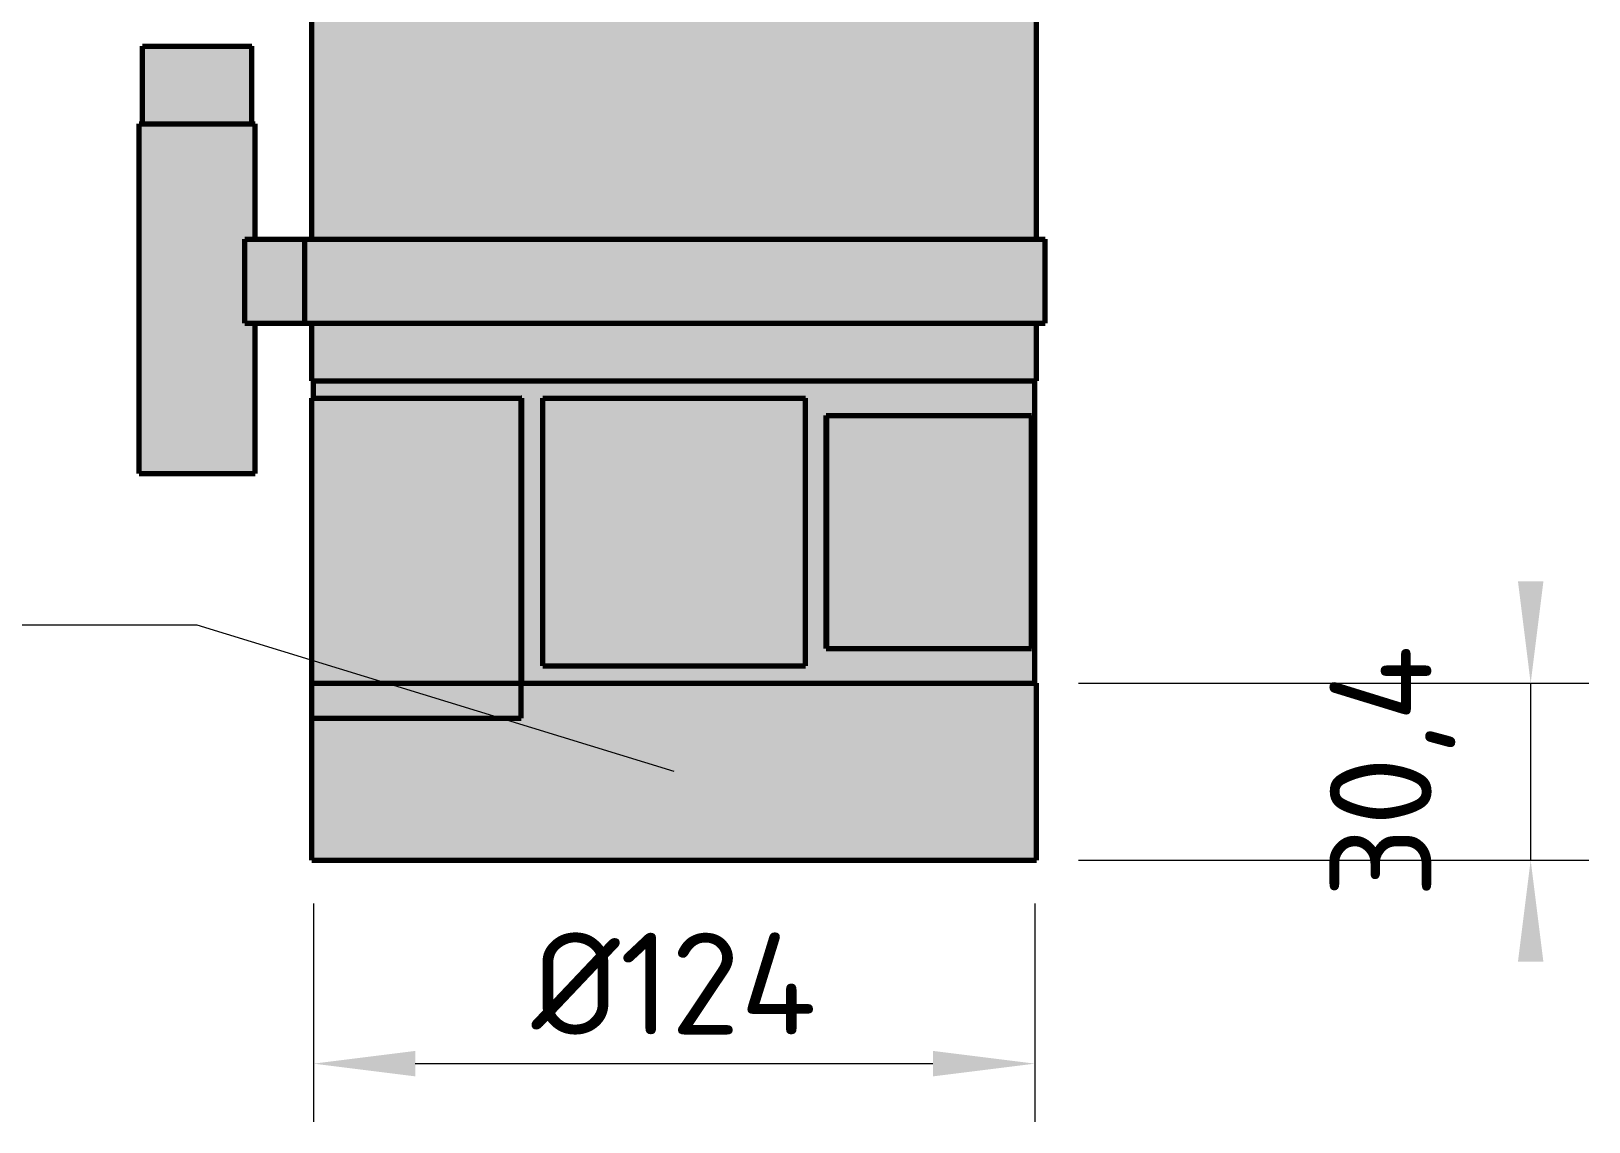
# Model space of a CAD drawing. Header units: millimetres. Extents: x 0 to 420, y 0 to 297.
# Drawn here: x 69.4 to 122.9, y 161.6 to 199.1 of the extents above; entities that cross this region are included whole.
import ezdxf

# ---------------------------------------------------------------- set-up
doc = ezdxf.new("R2010")
doc.units = ezdxf.units.MM
for name, color, linetype, lineweight in [('01-VISIBLE', 7, 'CONTINUOUS', 70), ('04-COTA', 3, 'CONTINUOUS', 18), ('08-FINA', 5, 'CONTINUOUS', 18), ('13-GRAFICA', 30, 'CONTINUOUS', 18)]:
    doc.layers.add(name, color=color, linetype=linetype, lineweight=lineweight)
doc.styles.add('ISO3098', font='isocpeur.ttf')
doc.dimstyles.new('FLAMA-IRAM', dxfattribs={"dimtxt": 3.5, "dimasz": 3.5, "dimexe": 2, "dimexo": 1.5, "dimgap": 1, "dimtad": 1, "dimdec": 1, "dimtxsty": 'ISO3098', "dimblk": 'IRAM_FLECHA', "dimblk1": 'IRAM_FLECHA', "dimblk2": 'IRAM_FLECHA', "dimcen": 2.5, "dimclrd": 256, "dimclre": 256, "dimclrt": 256, "dimazin": 3, "dimtfac": 1, "dimtmove": 0, "dimatfit": 3, "dimlwd": 18, "dimlwe": 18})

# ---------------------------------------------------------------- blocks, each defined once
blk = doc.blocks.new('IRAM_FLECHA')
blk.add_solid([(0, 0), (-1, 0.125), (-1, -0.125)])

msp = doc.modelspace()

# ---------------------------------------------------------------- hatches: boundary and pattern name
at = {"layer": '08-FINA'}
h = msp.add_hatch(color=7, dxfattribs=at)
h.dxf.hatch_style = 1
h.paths.add_polyline_path([(91.468, 173.666), (89.196, 174.782), (88.961, 174.018)])
at = {"layer": '13-GRAFICA', "true_color": 0xffffff}
h = msp.add_hatch(color=7, dxfattribs=at)
h.dxf.hatch_style = 1
h.paths.add_polyline_path([(79.078, 217.429), (103.878, 217.429), (103.878, 191.929), (79.078, 191.929)])
at = {"layer": '13-GRAFICA', "true_color": 0x202020}
h = msp.add_hatch(color=7, dxfattribs=at)
h.dxf.hatch_style = 1
h.paths.add_polyline_path([(73.078, 183.929), (73.178, 198.629), (76.978, 198.629), (77.078, 191.929), (76.678, 191.929), (76.678, 189.129), (77.078, 189.129), (77.078, 183.929)])
h = msp.add_hatch(color=7, dxfattribs=at)
h.dxf.hatch_style = 1
h.paths.add_polyline_path([(76.678, 189.129), (76.678, 191.929), (104.278, 191.929), (104.278, 189.129)])
at = {"layer": '13-GRAFICA', "true_color": 0xffffff}
h = msp.add_hatch(color=7, dxfattribs=at)
h.dxf.hatch_style = 1
h.paths.add_polyline_path([(79.078, 189.129), (103.878, 189.129), (103.878, 187.129), (79.078, 187.129)])
at = {"layer": '13-GRAFICA', "true_color": 0xb21820}
h = msp.add_hatch(color=7, dxfattribs=at)
h.dxf.hatch_style = 1
h.paths.add_polyline_path([(86.278, 176.729), (86.278, 186.529), (79.078, 186.529), (79.078, 187.129), (86.978, 187.129), (86.978, 186.529), (86.978, 177.329), (86.978, 176.729)])
h = msp.add_hatch(color=7, dxfattribs=at)
h.dxf.hatch_style = 1
h.paths.add_polyline_path([(95.978, 187.129), (95.978, 186.529), (86.978, 186.529), (86.978, 187.129)])
h = msp.add_hatch(color=7, dxfattribs=at)
h.dxf.hatch_style = 1
h.paths.add_polyline_path([(95.978, 176.729), (95.978, 177.329), (95.978, 186.529), (95.978, 187.129), (96.678, 187.129), (96.678, 185.929), (96.678, 177.929), (96.678, 176.729)])
h = msp.add_hatch(color=7, dxfattribs=at)
h.dxf.hatch_style = 1
h.paths.add_polyline_path([(103.778, 187.129), (103.778, 185.929), (96.678, 185.929), (96.678, 187.129)])
h = msp.add_hatch(color=7, dxfattribs=at)
h.dxf.hatch_style = 1
h.paths.add_polyline_path([(103.778, 176.729), (103.778, 177.929), (103.778, 185.929), (103.778, 187.129), (103.878, 187.129), (103.878, 176.729)])
at = {"layer": '13-GRAFICA', "true_color": 0xffffff}
h = msp.add_hatch(color=7, dxfattribs=at)
h.dxf.hatch_style = 1
h.paths.add_polyline_path([(78.978, 175.529), (78.978, 186.529), (86.278, 186.529), (86.278, 176.729), (81.978, 176.729), (81.978, 175.529), (81.778, 175.529), (81.778, 176.729), (80.578, 176.729), (80.578, 175.529), (80.178, 175.529), (80.178, 176.729), (79.578, 176.729), (79.578, 175.529), (79.278, 175.529), (79.278, 176.729), (79.078, 176.729), (79.078, 175.529)])
at = {"layer": '13-GRAFICA', "true_color": 0xd7beeb}
h = msp.add_hatch(color=7, dxfattribs=at)
h.dxf.hatch_style = 1
h.paths.add_polyline_path([(86.978, 177.329), (86.978, 186.529), (95.978, 186.529), (95.978, 177.329)])
at = {"layer": '13-GRAFICA', "true_color": 0xf7c8d7}
h = msp.add_hatch(color=7, dxfattribs=at)
h.dxf.hatch_style = 1
h.paths.add_polyline_path([(96.678, 177.929), (96.678, 185.929), (103.778, 185.929), (103.778, 177.929)])
at = {"layer": '13-GRAFICA', "true_color": 0xb21820}
h = msp.add_hatch(color=7, dxfattribs=at)
h.dxf.hatch_style = 1
h.paths.add_polyline_path([(96.678, 176.729), (96.678, 177.929), (103.778, 177.929), (103.778, 176.729)])
h = msp.add_hatch(color=7, dxfattribs=at)
h.dxf.hatch_style = 1
h.paths.add_polyline_path([(86.978, 176.729), (86.978, 177.329), (95.978, 177.329), (95.978, 176.729)])
at = {"layer": '13-GRAFICA', "true_color": 0xffd200}
h = msp.add_hatch(color=7, dxfattribs=at)
h.dxf.hatch_style = 1
h.paths.add_polyline_path([(79.078, 170.629), (79.078, 176.729), (79.278, 176.729), (79.278, 175.529), (79.578, 175.529), (79.578, 176.729), (80.178, 176.729), (80.178, 175.529), (80.578, 175.529), (80.578, 176.729), (81.778, 176.729), (81.778, 175.529), (81.978, 175.529), (81.978, 176.729), (103.878, 176.729), (103.878, 170.629)])

# ---------------------------------------------------------------- linework, layer by layer
at = {"layer": '01-VISIBLE'}
for p, q in [((79.008, 191.964), (79.008, 217.427)), ((103.928, 191.964), (103.928, 217.427)), ((73.188, 195.929), (73.188, 198.609)), ((76.948, 195.929), (76.948, 198.609)), ((73.078, 183.909), (73.078, 195.929)), ((77.058, 191.964), (77.058, 195.929)), ((76.705, 191.964), (78.765, 191.964)), ((76.705, 189.084), (76.705, 191.964)), ((78.765, 189.084), (78.765, 191.964)), ((104.228, 189.084), (104.228, 191.964)), ((76.705, 189.084), (78.765, 189.084)), ((77.058, 183.909), (77.058, 189.084)), ((79.008, 187.103), (79.008, 189.084)), ((103.928, 187.103), (103.928, 189.084)), ((79.068, 186.503), (79.068, 187.103)), ((103.868, 176.703), (103.868, 187.103)), ((79.008, 175.503), (79.008, 186.503)), ((86.212, 175.503), (86.212, 186.503)), ((86.237, 186.503), (86.212, 186.503)), ((86.237, 176.703), (86.237, 186.503)), ((86.951, 177.303), (86.951, 186.503)), ((95.985, 177.303), (95.985, 186.503)), ((96.699, 185.903), (96.724, 185.903)), ((96.699, 177.903), (96.699, 185.903)), ((96.724, 177.903), (96.724, 185.903)), ((103.753, 177.903), (103.753, 185.903)), ((96.699, 177.903), (96.724, 177.903)), ((79.008, 170.629), (79.008, 176.703)), ((103.928, 170.629), (103.928, 176.703))]:
    msp.add_line(p, q, dxfattribs=at)
for points in [[(73.188, 198.609), (73.29, 198.609), (73.391, 198.609), (73.493, 198.609), (73.594, 198.609), (73.696, 198.609), (73.798, 198.609), (73.899, 198.609), (74.001, 198.609), (74.103, 198.609), (74.204, 198.609), (74.306, 198.609), (74.407, 198.609), (74.509, 198.609), (74.611, 198.609), (74.712, 198.609), (74.814, 198.609), (74.916, 198.609), (75.017, 198.609), (75.119, 198.609), (75.22, 198.609), (75.322, 198.609), (75.424, 198.609), (75.525, 198.609), (75.627, 198.609), (75.729, 198.609), (75.83, 198.609), (75.932, 198.609), (76.033, 198.609), (76.135, 198.609), (76.237, 198.609), (76.338, 198.609), (76.44, 198.609), (76.542, 198.609), (76.643, 198.609), (76.745, 198.609), (76.846, 198.609), (76.948, 198.609)], [(73.078, 195.929), (73.18, 195.929), (73.282, 195.929), (73.384, 195.929), (73.486, 195.929), (73.588, 195.929), (73.69, 195.929), (73.792, 195.929), (73.894, 195.929), (73.996, 195.929), (74.099, 195.929), (74.201, 195.929), (74.303, 195.929), (74.405, 195.929), (74.507, 195.929), (74.609, 195.929), (74.711, 195.929), (74.813, 195.929), (74.915, 195.929), (75.017, 195.929), (75.119, 195.929), (75.221, 195.929), (75.323, 195.929), (75.425, 195.929), (75.527, 195.929), (75.629, 195.929), (75.731, 195.929), (75.833, 195.929), (75.935, 195.929), (76.037, 195.929), (76.14, 195.929), (76.242, 195.929), (76.344, 195.929), (76.446, 195.929), (76.548, 195.929), (76.65, 195.929), (76.752, 195.929), (76.854, 195.929), (76.956, 195.929), (77.058, 195.929)], [(78.765, 191.964), (78.865, 191.964), (78.965, 191.964), (79.065, 191.964), (79.166, 191.964), (79.266, 191.964), (79.366, 191.964), (79.466, 191.964), (79.567, 191.964), (79.667, 191.964), (79.767, 191.964), (79.867, 191.964), (79.968, 191.964), (80.068, 191.964), (80.168, 191.964), (80.268, 191.964), (80.369, 191.964), (80.469, 191.964), (80.569, 191.964), (80.669, 191.964), (80.77, 191.964), (80.87, 191.964), (80.97, 191.964), (81.07, 191.964), (81.171, 191.964), (81.271, 191.964), (81.371, 191.964), (81.471, 191.964), (81.572, 191.964), (81.672, 191.964), (81.772, 191.964), (81.872, 191.964), (81.973, 191.964), (82.073, 191.964), (82.173, 191.964), (82.273, 191.964), (82.374, 191.964), (82.474, 191.964), (82.574, 191.964), (82.674, 191.964), (82.775, 191.964), (82.875, 191.964), (82.975, 191.964), (83.075, 191.964), (83.176, 191.964), (83.276, 191.964), (83.376, 191.964), (83.476, 191.964), (83.577, 191.964), (83.677, 191.964), (83.777, 191.964), (83.877, 191.964), (83.978, 191.964), (84.078, 191.964), (84.178, 191.964), (84.278, 191.964), (84.379, 191.964), (84.479, 191.964), (84.579, 191.964), (84.679, 191.964), (84.78, 191.964), (84.88, 191.964), (84.98, 191.964), (85.08, 191.964), (85.181, 191.964), (85.281, 191.964), (85.381, 191.964), (85.481, 191.964), (85.582, 191.964), (85.682, 191.964), (85.782, 191.964), (85.882, 191.964), (85.983, 191.964), (86.083, 191.964), (86.183, 191.964), (86.283, 191.964), (86.384, 191.964), (86.484, 191.964), (86.584, 191.964), (86.684, 191.964), (86.785, 191.964), (86.885, 191.964), (86.985, 191.964), (87.085, 191.964), (87.186, 191.964), (87.286, 191.964), (87.386, 191.964), (87.486, 191.964), (87.587, 191.964), (87.687, 191.964), (87.787, 191.964), (87.887, 191.964), (87.988, 191.964), (88.088, 191.964), (88.188, 191.964), (88.288, 191.964), (88.389, 191.964), (88.489, 191.964), (88.589, 191.964), (88.689, 191.964), (88.79, 191.964), (88.89, 191.964), (88.99, 191.964), (89.09, 191.964), (89.191, 191.964), (89.291, 191.964), (89.391, 191.964), (89.491, 191.964), (89.592, 191.964), (89.692, 191.964), (89.792, 191.964), (89.892, 191.964), (89.993, 191.964), (90.093, 191.964), (90.193, 191.964), (90.293, 191.964), (90.394, 191.964), (90.494, 191.964), (90.594, 191.964), (90.694, 191.964), (90.795, 191.964), (90.895, 191.964), (90.995, 191.964), (91.095, 191.964), (91.196, 191.964), (91.296, 191.964), (91.396, 191.964), (91.496, 191.964), (91.597, 191.964), (91.697, 191.964), (91.797, 191.964), (91.897, 191.964), (91.998, 191.964), (92.098, 191.964), (92.198, 191.964), (92.298, 191.964), (92.399, 191.964), (92.499, 191.964), (92.599, 191.964), (92.699, 191.964), (92.8, 191.964), (92.9, 191.964), (93, 191.964), (93.1, 191.964), (93.201, 191.964), (93.301, 191.964), (93.401, 191.964), (93.501, 191.964), (93.602, 191.964), (93.702, 191.964), (93.802, 191.964), (93.902, 191.964), (94.003, 191.964), (94.103, 191.964), (94.203, 191.964), (94.303, 191.964), (94.404, 191.964), (94.504, 191.964), (94.604, 191.964), (94.704, 191.964), (94.805, 191.964), (94.905, 191.964), (95.005, 191.964), (95.105, 191.964), (95.206, 191.964), (95.306, 191.964), (95.406, 191.964), (95.506, 191.964), (95.607, 191.964), (95.707, 191.964), (95.807, 191.964), (95.907, 191.964), (96.008, 191.964), (96.108, 191.964), (96.208, 191.964), (96.308, 191.964), (96.409, 191.964), (96.509, 191.964), (96.609, 191.964), (96.709, 191.964), (96.81, 191.964), (96.91, 191.964), (97.01, 191.964), (97.11, 191.964), (97.211, 191.964), (97.311, 191.964), (97.411, 191.964), (97.511, 191.964), (97.612, 191.964), (97.712, 191.964), (97.812, 191.964), (97.912, 191.964), (98.013, 191.964), (98.113, 191.964), (98.213, 191.964), (98.313, 191.964), (98.414, 191.964), (98.514, 191.964), (98.614, 191.964), (98.714, 191.964), (98.815, 191.964), (98.915, 191.964), (99.015, 191.964), (99.115, 191.964), (99.216, 191.964), (99.316, 191.964), (99.416, 191.964), (99.516, 191.964), (99.617, 191.964), (99.717, 191.964), (99.817, 191.964), (99.917, 191.964), (100.018, 191.964), (100.118, 191.964), (100.218, 191.964), (100.318, 191.964), (100.419, 191.964), (100.519, 191.964), (100.619, 191.964), (100.719, 191.964), (100.82, 191.964), (100.92, 191.964), (101.02, 191.964), (101.12, 191.964), (101.221, 191.964), (101.321, 191.964), (101.421, 191.964), (101.521, 191.964), (101.622, 191.964), (101.722, 191.964), (101.822, 191.964), (101.922, 191.964), (102.023, 191.964), (102.123, 191.964), (102.223, 191.964), (102.323, 191.964), (102.424, 191.964), (102.524, 191.964), (102.624, 191.964), (102.724, 191.964), (102.825, 191.964), (102.925, 191.964), (103.025, 191.964), (103.125, 191.964), (103.226, 191.964), (103.326, 191.964), (103.426, 191.964), (103.526, 191.964), (103.627, 191.964), (103.727, 191.964), (103.827, 191.964), (103.927, 191.964), (104.028, 191.964), (104.128, 191.964), (104.228, 191.964)], [(78.765, 189.084), (78.865, 189.084), (78.965, 189.084), (79.065, 189.084), (79.166, 189.084), (79.266, 189.084), (79.366, 189.084), (79.466, 189.084), (79.567, 189.084), (79.667, 189.084), (79.767, 189.084), (79.867, 189.084), (79.968, 189.084), (80.068, 189.084), (80.168, 189.084), (80.268, 189.084), (80.369, 189.084), (80.469, 189.084), (80.569, 189.084), (80.669, 189.084), (80.77, 189.084), (80.87, 189.084), (80.97, 189.084), (81.07, 189.084), (81.171, 189.084), (81.271, 189.084), (81.371, 189.084), (81.471, 189.084), (81.572, 189.084), (81.672, 189.084), (81.772, 189.084), (81.872, 189.084), (81.973, 189.084), (82.073, 189.084), (82.173, 189.084), (82.273, 189.084), (82.374, 189.084), (82.474, 189.084), (82.574, 189.084), (82.674, 189.084), (82.775, 189.084), (82.875, 189.084), (82.975, 189.084), (83.075, 189.084), (83.176, 189.084), (83.276, 189.084), (83.376, 189.084), (83.476, 189.084), (83.577, 189.084), (83.677, 189.084), (83.777, 189.084), (83.877, 189.084), (83.978, 189.084), (84.078, 189.084), (84.178, 189.084), (84.278, 189.084), (84.379, 189.084), (84.479, 189.084), (84.579, 189.084), (84.679, 189.084), (84.78, 189.084), (84.88, 189.084), (84.98, 189.084), (85.08, 189.084), (85.181, 189.084), (85.281, 189.084), (85.381, 189.084), (85.481, 189.084), (85.582, 189.084), (85.682, 189.084), (85.782, 189.084), (85.882, 189.084), (85.983, 189.084), (86.083, 189.084), (86.183, 189.084), (86.283, 189.084), (86.384, 189.084), (86.484, 189.084), (86.584, 189.084), (86.684, 189.084), (86.785, 189.084), (86.885, 189.084), (86.985, 189.084), (87.085, 189.084), (87.186, 189.084), (87.286, 189.084), (87.386, 189.084), (87.486, 189.084), (87.587, 189.084), (87.687, 189.084), (87.787, 189.084), (87.887, 189.084), (87.988, 189.084), (88.088, 189.084), (88.188, 189.084), (88.288, 189.084), (88.389, 189.084), (88.489, 189.084), (88.589, 189.084), (88.689, 189.084), (88.79, 189.084), (88.89, 189.084), (88.99, 189.084), (89.09, 189.084), (89.191, 189.084), (89.291, 189.084), (89.391, 189.084), (89.491, 189.084), (89.592, 189.084), (89.692, 189.084), (89.792, 189.084), (89.892, 189.084), (89.993, 189.084), (90.093, 189.084), (90.193, 189.084), (90.293, 189.084), (90.394, 189.084), (90.494, 189.084), (90.594, 189.084), (90.694, 189.084), (90.795, 189.084), (90.895, 189.084), (90.995, 189.084), (91.095, 189.084), (91.196, 189.084), (91.296, 189.084), (91.396, 189.084), (91.496, 189.084), (91.597, 189.084), (91.697, 189.084), (91.797, 189.084), (91.897, 189.084), (91.998, 189.084), (92.098, 189.084), (92.198, 189.084), (92.298, 189.084), (92.399, 189.084), (92.499, 189.084), (92.599, 189.084), (92.699, 189.084), (92.8, 189.084), (92.9, 189.084), (93, 189.084), (93.1, 189.084), (93.201, 189.084), (93.301, 189.084), (93.401, 189.084), (93.501, 189.084), (93.602, 189.084), (93.702, 189.084), (93.802, 189.084), (93.902, 189.084), (94.003, 189.084), (94.103, 189.084), (94.203, 189.084), (94.303, 189.084), (94.404, 189.084), (94.504, 189.084), (94.604, 189.084), (94.704, 189.084), (94.805, 189.084), (94.905, 189.084), (95.005, 189.084), (95.105, 189.084), (95.206, 189.084), (95.306, 189.084), (95.406, 189.084), (95.506, 189.084), (95.607, 189.084), (95.707, 189.084), (95.807, 189.084), (95.907, 189.084), (96.008, 189.084), (96.108, 189.084), (96.208, 189.084), (96.308, 189.084), (96.409, 189.084), (96.509, 189.084), (96.609, 189.084), (96.709, 189.084), (96.81, 189.084), (96.91, 189.084), (97.01, 189.084), (97.11, 189.084), (97.211, 189.084), (97.311, 189.084), (97.411, 189.084), (97.511, 189.084), (97.612, 189.084), (97.712, 189.084), (97.812, 189.084), (97.912, 189.084), (98.013, 189.084), (98.113, 189.084), (98.213, 189.084), (98.313, 189.084), (98.414, 189.084), (98.514, 189.084), (98.614, 189.084), (98.714, 189.084), (98.815, 189.084), (98.915, 189.084), (99.015, 189.084), (99.115, 189.084), (99.216, 189.084), (99.316, 189.084), (99.416, 189.084), (99.516, 189.084), (99.617, 189.084), (99.717, 189.084), (99.817, 189.084), (99.917, 189.084), (100.018, 189.084), (100.118, 189.084), (100.218, 189.084), (100.318, 189.084), (100.419, 189.084), (100.519, 189.084), (100.619, 189.084), (100.719, 189.084), (100.82, 189.084), (100.92, 189.084), (101.02, 189.084), (101.12, 189.084), (101.221, 189.084), (101.321, 189.084), (101.421, 189.084), (101.521, 189.084), (101.622, 189.084), (101.722, 189.084), (101.822, 189.084), (101.922, 189.084), (102.023, 189.084), (102.123, 189.084), (102.223, 189.084), (102.323, 189.084), (102.424, 189.084), (102.524, 189.084), (102.624, 189.084), (102.724, 189.084), (102.825, 189.084), (102.925, 189.084), (103.025, 189.084), (103.125, 189.084), (103.226, 189.084), (103.326, 189.084), (103.426, 189.084), (103.526, 189.084), (103.627, 189.084), (103.727, 189.084), (103.827, 189.084), (103.927, 189.084), (104.028, 189.084), (104.128, 189.084), (104.228, 189.084)], [(79.008, 187.103), (79.108, 187.103), (79.208, 187.103), (79.308, 187.103), (79.408, 187.103), (79.508, 187.103), (79.608, 187.103), (79.709, 187.103), (79.809, 187.103), (79.909, 187.103), (80.009, 187.103), (80.109, 187.103), (80.209, 187.103), (80.309, 187.103), (80.409, 187.103), (80.509, 187.103), (80.609, 187.103), (80.709, 187.103), (80.809, 187.103), (80.91, 187.103), (81.01, 187.103), (81.11, 187.103), (81.21, 187.103), (81.31, 187.103), (81.41, 187.103), (81.51, 187.103), (81.61, 187.103), (81.71, 187.103), (81.81, 187.103), (81.91, 187.103), (82.01, 187.103), (82.11, 187.103), (82.211, 187.103), (82.311, 187.103), (82.411, 187.103), (82.511, 187.103), (82.611, 187.103), (82.711, 187.103), (82.811, 187.103), (82.911, 187.103), (83.011, 187.103), (83.111, 187.103), (83.211, 187.103), (83.311, 187.103), (83.412, 187.103), (83.512, 187.103), (83.612, 187.103), (83.712, 187.103), (83.812, 187.103), (83.912, 187.103), (84.012, 187.103), (84.112, 187.103), (84.212, 187.103), (84.312, 187.103), (84.412, 187.103), (84.512, 187.103), (84.612, 187.103), (84.713, 187.103), (84.813, 187.103), (84.913, 187.103), (85.013, 187.103), (85.113, 187.103), (85.213, 187.103), (85.313, 187.103), (85.413, 187.103), (85.513, 187.103), (85.613, 187.103), (85.713, 187.103), (85.813, 187.103), (85.914, 187.103), (86.014, 187.103), (86.114, 187.103), (86.214, 187.103), (86.314, 187.103), (86.414, 187.103), (86.514, 187.103), (86.614, 187.103), (86.714, 187.103), (86.814, 187.103), (86.914, 187.103), (87.014, 187.103), (87.115, 187.103), (87.215, 187.103), (87.315, 187.103), (87.415, 187.103), (87.515, 187.103), (87.615, 187.103), (87.715, 187.103), (87.815, 187.103), (87.915, 187.103), (88.015, 187.103), (88.115, 187.103), (88.215, 187.103), (88.315, 187.103), (88.416, 187.103), (88.516, 187.103), (88.616, 187.103), (88.716, 187.103), (88.816, 187.103), (88.916, 187.103), (89.016, 187.103), (89.116, 187.103), (89.216, 187.103), (89.316, 187.103), (89.416, 187.103), (89.516, 187.103), (89.617, 187.103), (89.717, 187.103), (89.817, 187.103), (89.917, 187.103), (90.017, 187.103), (90.117, 187.103), (90.217, 187.103), (90.317, 187.103), (90.417, 187.103), (90.517, 187.103), (90.617, 187.103), (90.717, 187.103), (90.817, 187.103), (90.918, 187.103), (91.018, 187.103), (91.118, 187.103), (91.218, 187.103), (91.318, 187.103), (91.418, 187.103), (91.518, 187.103), (91.618, 187.103), (91.718, 187.103), (91.818, 187.103), (91.918, 187.103), (92.018, 187.103), (92.119, 187.103), (92.219, 187.103), (92.319, 187.103), (92.419, 187.103), (92.519, 187.103), (92.619, 187.103), (92.719, 187.103), (92.819, 187.103), (92.919, 187.103), (93.019, 187.103), (93.119, 187.103), (93.219, 187.103), (93.319, 187.103), (93.42, 187.103), (93.52, 187.103), (93.62, 187.103), (93.72, 187.103), (93.82, 187.103), (93.92, 187.103), (94.02, 187.103), (94.12, 187.103), (94.22, 187.103), (94.32, 187.103), (94.42, 187.103), (94.52, 187.103), (94.621, 187.103), (94.721, 187.103), (94.821, 187.103), (94.921, 187.103), (95.021, 187.103), (95.121, 187.103), (95.221, 187.103), (95.321, 187.103), (95.421, 187.103), (95.521, 187.103), (95.621, 187.103), (95.721, 187.103), (95.821, 187.103), (95.922, 187.103), (96.022, 187.103), (96.122, 187.103), (96.222, 187.103), (96.322, 187.103), (96.422, 187.103), (96.522, 187.103), (96.622, 187.103), (96.722, 187.103), (96.822, 187.103), (96.922, 187.103), (97.022, 187.103), (97.123, 187.103), (97.223, 187.103), (97.323, 187.103), (97.423, 187.103), (97.523, 187.103), (97.623, 187.103), (97.723, 187.103), (97.823, 187.103), (97.923, 187.103), (98.023, 187.103), (98.123, 187.103), (98.223, 187.103), (98.324, 187.103), (98.424, 187.103), (98.524, 187.103), (98.624, 187.103), (98.724, 187.103), (98.824, 187.103), (98.924, 187.103), (99.024, 187.103), (99.124, 187.103), (99.224, 187.103), (99.324, 187.103), (99.424, 187.103), (99.524, 187.103), (99.625, 187.103), (99.725, 187.103), (99.825, 187.103), (99.925, 187.103), (100.025, 187.103), (100.125, 187.103), (100.225, 187.103), (100.325, 187.103), (100.425, 187.103), (100.525, 187.103), (100.625, 187.103), (100.725, 187.103), (100.826, 187.103), (100.926, 187.103), (101.026, 187.103), (101.126, 187.103), (101.226, 187.103), (101.326, 187.103), (101.426, 187.103), (101.526, 187.103), (101.626, 187.103), (101.726, 187.103), (101.826, 187.103), (101.926, 187.103), (102.026, 187.103), (102.127, 187.103), (102.227, 187.103), (102.327, 187.103), (102.427, 187.103), (102.527, 187.103), (102.627, 187.103), (102.727, 187.103), (102.827, 187.103), (102.927, 187.103), (103.027, 187.103), (103.127, 187.103), (103.227, 187.103), (103.328, 187.103), (103.428, 187.103), (103.528, 187.103), (103.628, 187.103), (103.728, 187.103), (103.828, 187.103), (103.928, 187.103)], [(79.008, 186.503), (79.108, 186.503), (79.208, 186.503), (79.308, 186.503), (79.408, 186.503), (79.508, 186.503), (79.608, 186.503), (79.708, 186.503), (79.808, 186.503), (79.908, 186.503), (80.009, 186.503), (80.109, 186.503), (80.209, 186.503), (80.309, 186.503), (80.409, 186.503), (80.509, 186.503), (80.609, 186.503), (80.709, 186.503), (80.809, 186.503), (80.909, 186.503), (81.009, 186.503), (81.109, 186.503), (81.209, 186.503), (81.309, 186.503), (81.409, 186.503), (81.509, 186.503), (81.609, 186.503), (81.709, 186.503), (81.809, 186.503), (81.91, 186.503), (82.01, 186.503), (82.11, 186.503), (82.21, 186.503), (82.31, 186.503), (82.41, 186.503), (82.51, 186.503), (82.61, 186.503), (82.71, 186.503), (82.81, 186.503), (82.91, 186.503), (83.01, 186.503), (83.11, 186.503), (83.21, 186.503), (83.31, 186.503), (83.41, 186.503), (83.51, 186.503), (83.61, 186.503), (83.71, 186.503), (83.811, 186.503), (83.911, 186.503), (84.011, 186.503), (84.111, 186.503), (84.211, 186.503), (84.311, 186.503), (84.411, 186.503), (84.511, 186.503), (84.611, 186.503), (84.711, 186.503), (84.811, 186.503), (84.911, 186.503), (85.011, 186.503), (85.111, 186.503), (85.211, 186.503), (85.311, 186.503), (85.411, 186.503), (85.511, 186.503), (85.611, 186.503), (85.711, 186.503), (85.812, 186.503), (85.912, 186.503), (86.012, 186.503), (86.112, 186.503), (86.212, 186.503)], [(86.951, 186.503), (87.051, 186.503), (87.152, 186.503), (87.252, 186.503), (87.353, 186.503), (87.453, 186.503), (87.553, 186.503), (87.654, 186.503), (87.754, 186.503), (87.854, 186.503), (87.955, 186.503), (88.055, 186.503), (88.156, 186.503), (88.256, 186.503), (88.356, 186.503), (88.457, 186.503), (88.557, 186.503), (88.657, 186.503), (88.758, 186.503), (88.858, 186.503), (88.959, 186.503), (89.059, 186.503), (89.159, 186.503), (89.26, 186.503), (89.36, 186.503), (89.46, 186.503), (89.561, 186.503), (89.661, 186.503), (89.762, 186.503), (89.862, 186.503), (89.962, 186.503), (90.063, 186.503), (90.163, 186.503), (90.263, 186.503), (90.364, 186.503), (90.464, 186.503), (90.565, 186.503), (90.665, 186.503), (90.765, 186.503), (90.866, 186.503), (90.966, 186.503), (91.066, 186.503), (91.167, 186.503), (91.267, 186.503), (91.368, 186.503), (91.468, 186.503), (91.568, 186.503), (91.669, 186.503), (91.769, 186.503), (91.87, 186.503), (91.97, 186.503), (92.07, 186.503), (92.171, 186.503), (92.271, 186.503), (92.371, 186.503), (92.472, 186.503), (92.572, 186.503), (92.673, 186.503), (92.773, 186.503), (92.873, 186.503), (92.974, 186.503), (93.074, 186.503), (93.174, 186.503), (93.275, 186.503), (93.375, 186.503), (93.476, 186.503), (93.576, 186.503), (93.676, 186.503), (93.777, 186.503), (93.877, 186.503), (93.977, 186.503), (94.078, 186.503), (94.178, 186.503), (94.279, 186.503), (94.379, 186.503), (94.479, 186.503), (94.58, 186.503), (94.68, 186.503), (94.78, 186.503), (94.881, 186.503), (94.981, 186.503), (95.082, 186.503), (95.182, 186.503), (95.282, 186.503), (95.383, 186.503), (95.483, 186.503), (95.583, 186.503), (95.684, 186.503), (95.784, 186.503), (95.885, 186.503), (95.985, 186.503)], [(96.724, 185.903), (96.825, 185.903), (96.925, 185.903), (97.025, 185.903), (97.126, 185.903), (97.226, 185.903), (97.327, 185.903), (97.427, 185.903), (97.528, 185.903), (97.628, 185.903), (97.728, 185.903), (97.829, 185.903), (97.929, 185.903), (98.03, 185.903), (98.13, 185.903), (98.231, 185.903), (98.331, 185.903), (98.431, 185.903), (98.532, 185.903), (98.632, 185.903), (98.733, 185.903), (98.833, 185.903), (98.933, 185.903), (99.034, 185.903), (99.134, 185.903), (99.235, 185.903), (99.335, 185.903), (99.436, 185.903), (99.536, 185.903), (99.636, 185.903), (99.737, 185.903), (99.837, 185.903), (99.938, 185.903), (100.038, 185.903), (100.138, 185.903), (100.239, 185.903), (100.339, 185.903), (100.44, 185.903), (100.54, 185.903), (100.641, 185.903), (100.741, 185.903), (100.841, 185.903), (100.942, 185.903), (101.042, 185.903), (101.143, 185.903), (101.243, 185.903), (101.343, 185.903), (101.444, 185.903), (101.544, 185.903), (101.645, 185.903), (101.745, 185.903), (101.846, 185.903), (101.946, 185.903), (102.046, 185.903), (102.147, 185.903), (102.247, 185.903), (102.348, 185.903), (102.448, 185.903), (102.548, 185.903), (102.649, 185.903), (102.749, 185.903), (102.85, 185.903), (102.95, 185.903), (103.051, 185.903), (103.151, 185.903), (103.251, 185.903), (103.352, 185.903), (103.452, 185.903), (103.553, 185.903), (103.653, 185.903), (103.753, 185.903)], [(73.078, 183.909), (73.18, 183.909), (73.282, 183.909), (73.384, 183.909), (73.486, 183.909), (73.588, 183.909), (73.69, 183.909), (73.792, 183.909), (73.894, 183.909), (73.996, 183.909), (74.099, 183.909), (74.201, 183.909), (74.303, 183.909), (74.405, 183.909), (74.507, 183.909), (74.609, 183.909), (74.711, 183.909), (74.813, 183.909), (74.915, 183.909), (75.017, 183.909), (75.119, 183.909), (75.221, 183.909), (75.323, 183.909), (75.425, 183.909), (75.527, 183.909), (75.629, 183.909), (75.731, 183.909), (75.833, 183.909), (75.935, 183.909), (76.037, 183.909), (76.14, 183.909), (76.242, 183.909), (76.344, 183.909), (76.446, 183.909), (76.548, 183.909), (76.65, 183.909), (76.752, 183.909), (76.854, 183.909), (76.956, 183.909), (77.058, 183.909)], [(96.724, 177.903), (96.825, 177.903), (96.925, 177.903), (97.025, 177.903), (97.126, 177.903), (97.226, 177.903), (97.327, 177.903), (97.427, 177.903), (97.528, 177.903), (97.628, 177.903), (97.728, 177.903), (97.829, 177.903), (97.929, 177.903), (98.03, 177.903), (98.13, 177.903), (98.231, 177.903), (98.331, 177.903), (98.431, 177.903), (98.532, 177.903), (98.632, 177.903), (98.733, 177.903), (98.833, 177.903), (98.933, 177.903), (99.034, 177.903), (99.134, 177.903), (99.235, 177.903), (99.335, 177.903), (99.436, 177.903), (99.536, 177.903), (99.636, 177.903), (99.737, 177.903), (99.837, 177.903), (99.938, 177.903), (100.038, 177.903), (100.138, 177.903), (100.239, 177.903), (100.339, 177.903), (100.44, 177.903), (100.54, 177.903), (100.641, 177.903), (100.741, 177.903), (100.841, 177.903), (100.942, 177.903), (101.042, 177.903), (101.143, 177.903), (101.243, 177.903), (101.343, 177.903), (101.444, 177.903), (101.544, 177.903), (101.645, 177.903), (101.745, 177.903), (101.846, 177.903), (101.946, 177.903), (102.046, 177.903), (102.147, 177.903), (102.247, 177.903), (102.348, 177.903), (102.448, 177.903), (102.548, 177.903), (102.649, 177.903), (102.749, 177.903), (102.85, 177.903), (102.95, 177.903), (103.051, 177.903), (103.151, 177.903), (103.251, 177.903), (103.352, 177.903), (103.452, 177.903), (103.553, 177.903), (103.653, 177.903), (103.753, 177.903)], [(86.951, 177.303), (87.051, 177.303), (87.152, 177.303), (87.252, 177.303), (87.353, 177.303), (87.453, 177.303), (87.553, 177.303), (87.654, 177.303), (87.754, 177.303), (87.854, 177.303), (87.955, 177.303), (88.055, 177.303), (88.156, 177.303), (88.256, 177.303), (88.356, 177.303), (88.457, 177.303), (88.557, 177.303), (88.657, 177.303), (88.758, 177.303), (88.858, 177.303), (88.959, 177.303), (89.059, 177.303), (89.159, 177.303), (89.26, 177.303), (89.36, 177.303), (89.46, 177.303), (89.561, 177.303), (89.661, 177.303), (89.762, 177.303), (89.862, 177.303), (89.962, 177.303), (90.063, 177.303), (90.163, 177.303), (90.263, 177.303), (90.364, 177.303), (90.464, 177.303), (90.565, 177.303), (90.665, 177.303), (90.765, 177.303), (90.866, 177.303), (90.966, 177.303), (91.066, 177.303), (91.167, 177.303), (91.267, 177.303), (91.368, 177.303), (91.468, 177.303), (91.568, 177.303), (91.669, 177.303), (91.769, 177.303), (91.87, 177.303), (91.97, 177.303), (92.07, 177.303), (92.171, 177.303), (92.271, 177.303), (92.371, 177.303), (92.472, 177.303), (92.572, 177.303), (92.673, 177.303), (92.773, 177.303), (92.873, 177.303), (92.974, 177.303), (93.074, 177.303), (93.174, 177.303), (93.275, 177.303), (93.375, 177.303), (93.476, 177.303), (93.576, 177.303), (93.676, 177.303), (93.777, 177.303), (93.877, 177.303), (93.977, 177.303), (94.078, 177.303), (94.178, 177.303), (94.279, 177.303), (94.379, 177.303), (94.479, 177.303), (94.58, 177.303), (94.68, 177.303), (94.78, 177.303), (94.881, 177.303), (94.981, 177.303), (95.082, 177.303), (95.182, 177.303), (95.282, 177.303), (95.383, 177.303), (95.483, 177.303), (95.583, 177.303), (95.684, 177.303), (95.784, 177.303), (95.885, 177.303), (95.985, 177.303)], [(79.008, 176.703), (79.108, 176.703), (79.208, 176.703), (79.308, 176.703), (79.408, 176.703), (79.508, 176.703), (79.608, 176.703), (79.709, 176.703), (79.809, 176.703), (79.909, 176.703), (80.009, 176.703), (80.109, 176.703), (80.209, 176.703), (80.309, 176.703), (80.409, 176.703), (80.509, 176.703), (80.609, 176.703), (80.709, 176.703), (80.809, 176.703), (80.91, 176.703), (81.01, 176.703), (81.11, 176.703), (81.21, 176.703), (81.31, 176.703), (81.41, 176.703), (81.51, 176.703), (81.61, 176.703), (81.71, 176.703), (81.81, 176.703), (81.91, 176.703), (82.01, 176.703), (82.11, 176.703), (82.211, 176.703), (82.311, 176.703), (82.411, 176.703), (82.511, 176.703), (82.611, 176.703), (82.711, 176.703), (82.811, 176.703), (82.911, 176.703), (83.011, 176.703), (83.111, 176.703), (83.211, 176.703), (83.311, 176.703), (83.412, 176.703), (83.512, 176.703), (83.612, 176.703), (83.712, 176.703), (83.812, 176.703), (83.912, 176.703), (84.012, 176.703), (84.112, 176.703), (84.212, 176.703), (84.312, 176.703), (84.412, 176.703), (84.512, 176.703), (84.612, 176.703), (84.713, 176.703), (84.813, 176.703), (84.913, 176.703), (85.013, 176.703), (85.113, 176.703), (85.213, 176.703), (85.313, 176.703), (85.413, 176.703), (85.513, 176.703), (85.613, 176.703), (85.713, 176.703), (85.813, 176.703), (85.914, 176.703), (86.014, 176.703), (86.114, 176.703), (86.214, 176.703), (86.314, 176.703), (86.414, 176.703), (86.514, 176.703), (86.614, 176.703), (86.714, 176.703), (86.814, 176.703), (86.914, 176.703), (87.014, 176.703), (87.115, 176.703), (87.215, 176.703), (87.315, 176.703), (87.415, 176.703), (87.515, 176.703), (87.615, 176.703), (87.715, 176.703), (87.815, 176.703), (87.915, 176.703), (88.015, 176.703), (88.115, 176.703), (88.215, 176.703), (88.315, 176.703), (88.416, 176.703), (88.516, 176.703), (88.616, 176.703), (88.716, 176.703), (88.816, 176.703), (88.916, 176.703), (89.016, 176.703), (89.116, 176.703), (89.216, 176.703), (89.316, 176.703), (89.416, 176.703), (89.516, 176.703), (89.617, 176.703), (89.717, 176.703), (89.817, 176.703), (89.917, 176.703), (90.017, 176.703), (90.117, 176.703), (90.217, 176.703), (90.317, 176.703), (90.417, 176.703), (90.517, 176.703), (90.617, 176.703), (90.717, 176.703), (90.817, 176.703), (90.918, 176.703), (91.018, 176.703), (91.118, 176.703), (91.218, 176.703), (91.318, 176.703), (91.418, 176.703), (91.518, 176.703), (91.618, 176.703), (91.718, 176.703), (91.818, 176.703), (91.918, 176.703), (92.018, 176.703), (92.119, 176.703), (92.219, 176.703), (92.319, 176.703), (92.419, 176.703), (92.519, 176.703), (92.619, 176.703), (92.719, 176.703), (92.819, 176.703), (92.919, 176.703), (93.019, 176.703), (93.119, 176.703), (93.219, 176.703), (93.319, 176.703), (93.42, 176.703), (93.52, 176.703), (93.62, 176.703), (93.72, 176.703), (93.82, 176.703), (93.92, 176.703), (94.02, 176.703), (94.12, 176.703), (94.22, 176.703), (94.32, 176.703), (94.42, 176.703), (94.52, 176.703), (94.621, 176.703), (94.721, 176.703), (94.821, 176.703), (94.921, 176.703), (95.021, 176.703), (95.121, 176.703), (95.221, 176.703), (95.321, 176.703), (95.421, 176.703), (95.521, 176.703), (95.621, 176.703), (95.721, 176.703), (95.821, 176.703), (95.922, 176.703), (96.022, 176.703), (96.122, 176.703), (96.222, 176.703), (96.322, 176.703), (96.422, 176.703), (96.522, 176.703), (96.622, 176.703), (96.722, 176.703), (96.822, 176.703), (96.922, 176.703), (97.022, 176.703), (97.123, 176.703), (97.223, 176.703), (97.323, 176.703), (97.423, 176.703), (97.523, 176.703), (97.623, 176.703), (97.723, 176.703), (97.823, 176.703), (97.923, 176.703), (98.023, 176.703), (98.123, 176.703), (98.223, 176.703), (98.324, 176.703), (98.424, 176.703), (98.524, 176.703), (98.624, 176.703), (98.724, 176.703), (98.824, 176.703), (98.924, 176.703), (99.024, 176.703), (99.124, 176.703), (99.224, 176.703), (99.324, 176.703), (99.424, 176.703), (99.524, 176.703), (99.625, 176.703), (99.725, 176.703), (99.825, 176.703), (99.925, 176.703), (100.025, 176.703), (100.125, 176.703), (100.225, 176.703), (100.325, 176.703), (100.425, 176.703), (100.525, 176.703), (100.625, 176.703), (100.725, 176.703), (100.826, 176.703), (100.926, 176.703), (101.026, 176.703), (101.126, 176.703), (101.226, 176.703), (101.326, 176.703), (101.426, 176.703), (101.526, 176.703), (101.626, 176.703), (101.726, 176.703), (101.826, 176.703), (101.926, 176.703), (102.026, 176.703), (102.127, 176.703), (102.227, 176.703), (102.327, 176.703), (102.427, 176.703), (102.527, 176.703), (102.627, 176.703), (102.727, 176.703), (102.827, 176.703), (102.927, 176.703), (103.027, 176.703), (103.127, 176.703), (103.227, 176.703), (103.328, 176.703), (103.428, 176.703), (103.528, 176.703), (103.628, 176.703), (103.728, 176.703), (103.828, 176.703), (103.928, 176.703)], [(79.008, 175.503), (79.108, 175.503), (79.208, 175.503), (79.308, 175.503), (79.408, 175.503), (79.508, 175.503), (79.608, 175.503), (79.708, 175.503), (79.808, 175.503), (79.908, 175.503), (80.009, 175.503), (80.109, 175.503), (80.209, 175.503), (80.309, 175.503), (80.409, 175.503), (80.509, 175.503), (80.609, 175.503), (80.709, 175.503), (80.809, 175.503), (80.909, 175.503), (81.009, 175.503), (81.109, 175.503), (81.209, 175.503), (81.309, 175.503), (81.409, 175.503), (81.509, 175.503), (81.609, 175.503), (81.709, 175.503), (81.809, 175.503), (81.91, 175.503), (82.01, 175.503), (82.11, 175.503), (82.21, 175.503), (82.31, 175.503), (82.41, 175.503), (82.51, 175.503), (82.61, 175.503), (82.71, 175.503), (82.81, 175.503), (82.91, 175.503), (83.01, 175.503), (83.11, 175.503), (83.21, 175.503), (83.31, 175.503), (83.41, 175.503), (83.51, 175.503), (83.61, 175.503), (83.71, 175.503), (83.811, 175.503), (83.911, 175.503), (84.011, 175.503), (84.111, 175.503), (84.211, 175.503), (84.311, 175.503), (84.411, 175.503), (84.511, 175.503), (84.611, 175.503), (84.711, 175.503), (84.811, 175.503), (84.911, 175.503), (85.011, 175.503), (85.111, 175.503), (85.211, 175.503), (85.311, 175.503), (85.411, 175.503), (85.511, 175.503), (85.611, 175.503), (85.711, 175.503), (85.812, 175.503), (85.912, 175.503), (86.012, 175.503), (86.112, 175.503), (86.212, 175.503)], [(79.008, 170.629), (79.108, 170.629), (79.208, 170.629), (79.308, 170.629), (79.408, 170.629), (79.508, 170.629), (79.608, 170.629), (79.709, 170.629), (79.809, 170.629), (79.909, 170.629), (80.009, 170.629), (80.109, 170.629), (80.209, 170.629), (80.309, 170.629), (80.409, 170.629), (80.509, 170.629), (80.609, 170.629), (80.709, 170.629), (80.809, 170.629), (80.91, 170.629), (81.01, 170.629), (81.11, 170.629), (81.21, 170.629), (81.31, 170.629), (81.41, 170.629), (81.51, 170.629), (81.61, 170.629), (81.71, 170.629), (81.81, 170.629), (81.91, 170.629), (82.01, 170.629), (82.11, 170.629), (82.211, 170.629), (82.311, 170.629), (82.411, 170.629), (82.511, 170.629), (82.611, 170.629), (82.711, 170.629), (82.811, 170.629), (82.911, 170.629), (83.011, 170.629), (83.111, 170.629), (83.211, 170.629), (83.311, 170.629), (83.412, 170.629), (83.512, 170.629), (83.612, 170.629), (83.712, 170.629), (83.812, 170.629), (83.912, 170.629), (84.012, 170.629), (84.112, 170.629), (84.212, 170.629), (84.312, 170.629), (84.412, 170.629), (84.512, 170.629), (84.612, 170.629), (84.713, 170.629), (84.813, 170.629), (84.913, 170.629), (85.013, 170.629), (85.113, 170.629), (85.213, 170.629), (85.313, 170.629), (85.413, 170.629), (85.513, 170.629), (85.613, 170.629), (85.713, 170.629), (85.813, 170.629), (85.914, 170.629), (86.014, 170.629), (86.114, 170.629), (86.214, 170.629), (86.314, 170.629), (86.414, 170.629), (86.514, 170.629), (86.614, 170.629), (86.714, 170.629), (86.814, 170.629), (86.914, 170.629), (87.014, 170.629), (87.115, 170.629), (87.215, 170.629), (87.315, 170.629), (87.415, 170.629), (87.515, 170.629), (87.615, 170.629), (87.715, 170.629), (87.815, 170.629), (87.915, 170.629), (88.015, 170.629), (88.115, 170.629), (88.215, 170.629), (88.315, 170.629), (88.416, 170.629), (88.516, 170.629), (88.616, 170.629), (88.716, 170.629), (88.816, 170.629), (88.916, 170.629), (89.016, 170.629), (89.116, 170.629), (89.216, 170.629), (89.316, 170.629), (89.416, 170.629), (89.516, 170.629), (89.617, 170.629), (89.717, 170.629), (89.817, 170.629), (89.917, 170.629), (90.017, 170.629), (90.117, 170.629), (90.217, 170.629), (90.317, 170.629), (90.417, 170.629), (90.517, 170.629), (90.617, 170.629), (90.717, 170.629), (90.817, 170.629), (90.918, 170.629), (91.018, 170.629), (91.118, 170.629), (91.218, 170.629), (91.318, 170.629), (91.418, 170.629), (91.518, 170.629), (91.618, 170.629), (91.718, 170.629), (91.818, 170.629), (91.918, 170.629), (92.018, 170.629), (92.119, 170.629), (92.219, 170.629), (92.319, 170.629), (92.419, 170.629), (92.519, 170.629), (92.619, 170.629), (92.719, 170.629), (92.819, 170.629), (92.919, 170.629), (93.019, 170.629), (93.119, 170.629), (93.219, 170.629), (93.319, 170.629), (93.42, 170.629), (93.52, 170.629), (93.62, 170.629), (93.72, 170.629), (93.82, 170.629), (93.92, 170.629), (94.02, 170.629), (94.12, 170.629), (94.22, 170.629), (94.32, 170.629), (94.42, 170.629), (94.52, 170.629), (94.621, 170.629), (94.721, 170.629), (94.821, 170.629), (94.921, 170.629), (95.021, 170.629), (95.121, 170.629), (95.221, 170.629), (95.321, 170.629), (95.421, 170.629), (95.521, 170.629), (95.621, 170.629), (95.721, 170.629), (95.821, 170.629), (95.922, 170.629), (96.022, 170.629), (96.122, 170.629), (96.222, 170.629), (96.322, 170.629), (96.422, 170.629), (96.522, 170.629), (96.622, 170.629), (96.722, 170.629), (96.822, 170.629), (96.922, 170.629), (97.022, 170.629), (97.123, 170.629), (97.223, 170.629), (97.323, 170.629), (97.423, 170.629), (97.523, 170.629), (97.623, 170.629), (97.723, 170.629), (97.823, 170.629), (97.923, 170.629), (98.023, 170.629), (98.123, 170.629), (98.223, 170.629), (98.324, 170.629), (98.424, 170.629), (98.524, 170.629), (98.624, 170.629), (98.724, 170.629), (98.824, 170.629), (98.924, 170.629), (99.024, 170.629), (99.124, 170.629), (99.224, 170.629), (99.324, 170.629), (99.424, 170.629), (99.524, 170.629), (99.625, 170.629), (99.725, 170.629), (99.825, 170.629), (99.925, 170.629), (100.025, 170.629), (100.125, 170.629), (100.225, 170.629), (100.325, 170.629), (100.425, 170.629), (100.525, 170.629), (100.625, 170.629), (100.725, 170.629), (100.826, 170.629), (100.926, 170.629), (101.026, 170.629), (101.126, 170.629), (101.226, 170.629), (101.326, 170.629), (101.426, 170.629), (101.526, 170.629), (101.626, 170.629), (101.726, 170.629), (101.826, 170.629), (101.926, 170.629), (102.026, 170.629), (102.127, 170.629), (102.227, 170.629), (102.327, 170.629), (102.427, 170.629), (102.527, 170.629), (102.627, 170.629), (102.727, 170.629), (102.827, 170.629), (102.927, 170.629), (103.027, 170.629), (103.127, 170.629), (103.227, 170.629), (103.328, 170.629), (103.428, 170.629), (103.528, 170.629), (103.628, 170.629), (103.728, 170.629), (103.828, 170.629), (103.928, 170.629)]]:
    msp.add_lwpolyline(points, dxfattribs=at)
at = {"layer": '08-FINA'}
for p, q in [((75.068, 178.703), (30.716, 178.703)), ((91.468, 173.666), (75.068, 178.703))]:
    msp.add_line(p, q, dxfattribs=at)

# ---------------------------------------------------------------- dimensions: what is measured, and where the dimension line sits
at = {"layer": '04-COTA'}
msp.add_linear_dim(base=(120.922, 170.629), p1=(103.868, 170.629), p2=(103.868, 176.703), angle=90, dimstyle='FLAMA-IRAM', override={"dimlfac": 5}, dxfattribs=at).render()
msp.add_linear_dim(base=(79.068, 163.629), p1=(79.068, 170.629), p2=(103.868, 170.629), dimstyle='FLAMA-IRAM', override={"dimlfac": 5, "dimpost": '%%c<>'}, dxfattribs=at).render()

doc.saveas('drawing.dxf')
